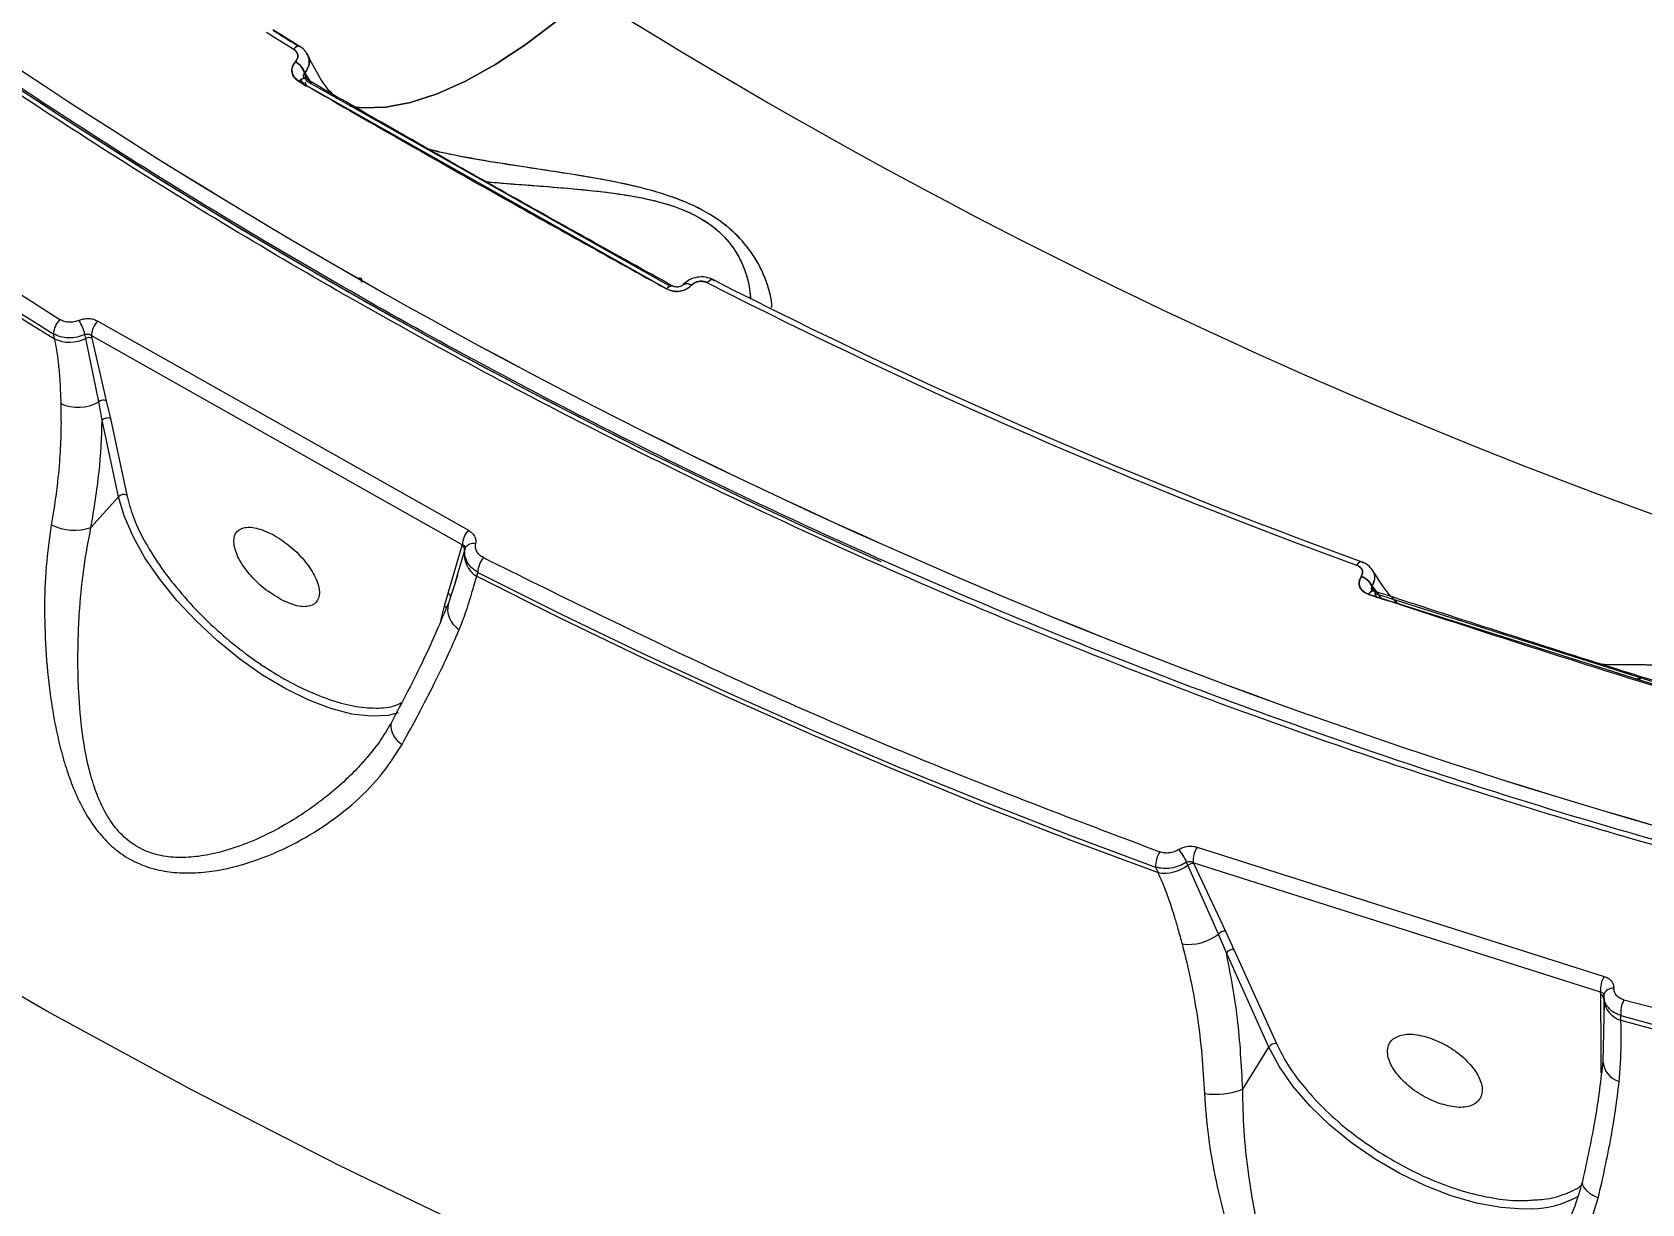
# Model space of a CAD drawing. Header units: millimetres. Extents: x -7083 to 7374, y -8368 to 7509.
# Drawn here: x 1753.4 to 1890, y -2059.1 to -1959.6 of the extents above; entities that cross this region are included whole.
import ezdxf

# ---------------------------------------------------------------- set-up
doc = ezdxf.new("R2010")
doc.units = ezdxf.units.MM
for name, color, linetype in [('DIKOM_ОБЪЕКТ', 7, 'Continuous'), ('DIKOM_РАЗМЕР_ЗОНА', 7, 'Continuous'), ('DIKOM_РАЗМЕР_ОБЪЕКТА', 7, 'Continuous')]:
    doc.layers.add(name, color=color, linetype=linetype)
doc.styles.add('style1', font='arial.ttf', dxfattribs={"width": 0.8})
doc.dimstyles.new('1-50', dxfattribs={"dimtxt": 300, "dimasz": 200, "dimexe": 100, "dimexo": 0, "dimgap": 100, "dimtad": 1, "dimtxsty": 'style1', "dimcen": 200, "dimclrd": 7, "dimclre": 7, "dimclrt": 7, "dimadec": 1, "dimazin": 2, "dimtfac": 1, "dimtmove": 0, "dimatfit": 2, "dimfxl": 0, "dimlwd": 25, "dimlwe": 18, "dimarcsym": 0})

# ---------------------------------------------------------------- blocks, each defined once
blk = doc.blocks.new('*D10')
at = {"layer": 'Defpoints', "color": 0, "transparency": 16777216}
for p in [(4593.55, 648.92), (-5583.43, 647.96), (4593.55, -5902.54)]:
    blk.add_point(p, dxfattribs=at)
at = {"layer": 'DIKOM_РАЗМЕР_ОБЪЕКТА', "color": 7, "lineweight": 18, "transparency": 16777216}
for p, q in [((4593.55, 648.92), (4593.55, -6002.54)), ((-5583.43, 647.96), (-5583.43, -6002.54))]:
    blk.add_line(p, q, dxfattribs=at)
at = {"layer": 'DIKOM_РАЗМЕР_ОБЪЕКТА', "color": 7, "lineweight": 25, "transparency": 16777216}
blk.add_line((-5383.43, -5902.54), (4393.55, -5902.54), dxfattribs=at)
at = {"layer": 'DIKOM_РАЗМЕР_ОБЪЕКТА', "color": 7, "transparency": 16777216}
for points in [[(-5383.43, -5869.2), (-5383.43, -5935.87), (-5583.43, -5902.54)], [(4393.55, -5869.2), (4393.55, -5935.87), (4593.55, -5902.54)]]:
    blk.add_solid(points, dxfattribs=at)
at = {"layer": 'DIKOM_РАЗМЕР_ОБЪЕКТА', "color": 7, "transparency": 16777216, "insert": (-226.13, -5649.37), "char_height": 300, "attachment_point": 5, "style": 'style1'}
blk.add_mtext('10150', dxfattribs=at)
blk = doc.blocks.new('*D11')
at = {"layer": 'Defpoints', "color": 0, "transparency": 16777216}
for p in [(-321.71, 5509.06), (-348.71, -4811.52), (5568.58, -4811.52)]:
    blk.add_point(p, dxfattribs=at)
at = {"layer": 'DIKOM_РАЗМЕР_ОБЪЕКТА', "color": 7, "lineweight": 18, "transparency": 16777216}
for p, q in [((-321.71, 5509.06), (5668.58, 5509.06)), ((-348.71, -4811.52), (5668.58, -4811.52))]:
    blk.add_line(p, q, dxfattribs=at)
at = {"layer": 'DIKOM_РАЗМЕР_ОБЪЕКТА', "color": 7, "lineweight": 25, "transparency": 16777216}
blk.add_line((5568.58, 5309.06), (5568.58, -4611.52), dxfattribs=at)
at = {"layer": 'DIKOM_РАЗМЕР_ОБЪЕКТА', "color": 7, "transparency": 16777216}
for points in [[(5535.25, 5309.06), (5601.91, 5309.06), (5568.58, 5509.06)], [(5535.25, -4611.52), (5601.91, -4611.52), (5568.58, -4811.52)]]:
    blk.add_solid(points, dxfattribs=at)
at = {"layer": 'DIKOM_РАЗМЕР_ОБЪЕКТА', "color": 7, "transparency": 16777216, "insert": (5315.31, 775.23), "char_height": 300, "attachment_point": 5, "rotation": 90, "style": 'style1'}
blk.add_mtext('10300', dxfattribs=at)
blk = doc.blocks.new('*D12')
at = {"layer": 'Defpoints', "color": 0, "transparency": 16777216}
for p in [(-621.71, 7509.06), (-373.6, -6811.53), (7273.89, -6811.53)]:
    blk.add_point(p, dxfattribs=at)
at = {"layer": 'DIKOM_РАЗМЕР_ЗОНА', "color": 7, "lineweight": 18, "transparency": 16777216}
for p, q in [((-621.71, 7509.06), (7373.89, 7509.06)), ((-373.6, -6811.53), (7373.89, -6811.53))]:
    blk.add_line(p, q, dxfattribs=at)
at = {"layer": 'DIKOM_РАЗМЕР_ЗОНА', "color": 7, "lineweight": 25, "transparency": 16777216}
blk.add_line((7273.89, 7309.06), (7273.89, -6611.53), dxfattribs=at)
at = {"layer": 'DIKOM_РАЗМЕР_ЗОНА', "color": 7, "transparency": 16777216}
for points in [[(7240.56, 7309.06), (7307.22, 7309.06), (7273.89, 7509.06)], [(7240.56, -6611.53), (7307.22, -6611.53), (7273.89, -6811.53)]]:
    blk.add_solid(points, dxfattribs=at)
at = {"layer": 'DIKOM_РАЗМЕР_ЗОНА', "color": 7, "transparency": 16777216, "insert": (7020.62, 1288.25), "char_height": 300, "attachment_point": 5, "rotation": 90, "style": 'style1'}
blk.add_mtext('14300', dxfattribs=at)
blk = doc.blocks.new('*D13')
at = {"layer": 'Defpoints', "color": 0, "transparency": 16777216}
for p in [(6593.53, 996.24), (-7083.43, 647.96), (6593.53, -8268.31)]:
    blk.add_point(p, dxfattribs=at)
at = {"layer": 'DIKOM_РАЗМЕР_ЗОНА', "color": 7, "lineweight": 18, "transparency": 16777216}
for p, q in [((6593.53, 996.24), (6593.53, -8368.31)), ((-7083.43, 647.96), (-7083.43, -8368.31))]:
    blk.add_line(p, q, dxfattribs=at)
at = {"layer": 'DIKOM_РАЗМЕР_ЗОНА', "color": 7, "lineweight": 25, "transparency": 16777216}
blk.add_line((-6883.43, -8268.31), (6393.53, -8268.31), dxfattribs=at)
at = {"layer": 'DIKOM_РАЗМЕР_ЗОНА', "color": 7, "transparency": 16777216}
for points in [[(-6883.43, -8234.97), (-6883.43, -8301.64), (-7083.43, -8268.31)], [(6393.53, -8234.97), (6393.53, -8301.64), (6593.53, -8268.31)]]:
    blk.add_solid(points, dxfattribs=at)
at = {"layer": 'DIKOM_РАЗМЕР_ЗОНА', "color": 7, "transparency": 16777216, "insert": (322.1, -8015.03), "char_height": 300, "attachment_point": 5, "style": 'style1'}
blk.add_mtext('13650', dxfattribs=at)

msp = doc.modelspace()

# ---------------------------------------------------------------- linework, layer by layer
at = {"layer": 'DIKOM_ОБЪЕКТ', "color": 7, "linetype": 'Continuous', "lineweight": 15}
for p, q in [((1775.772, -1962.133), (1775.788, -1962.116)), ((1775.788, -1962.116), (1775.772, -1962.133)), ((1775.941, -1963.671), (1776.683, -1964.196)), ((1807.267, -1981.405), (1776.103, -1963.803)), ((1776.668, -1964.138), (1776.213, -1963.695)), ((1776.306, -1963.792), (1776.668, -1964.138)), ((1776.616, -1963.55), (1776.482, -1963.43)), ((1776.482, -1963.431), (1776.507, -1963.524)), ((1776.579, -1963.078), (1776.563, -1963.095)), ((1776.563, -1963.095), (1776.579, -1963.078)), ((1776.563, -1963.095), (1776.724, -1963.708)), ((1777.143, -1964.002), (1776.579, -1963.078)), ((1776.579, -1963.078), (1777.022, -1963.788)), ((1776.596, -1963.865), (1776.663, -1964.119)), ((1776.7, -1963.749), (1807.567, -1981.183)), ((1779.3, -1965.236), (1779.175, -1965.1)), ((1740.845, -1974.419), (1755.796, -1984.006)), ((1781.536, -1980.84), (1781.362, -1980.497)), ((1808.681, -1981.06), (1808.669, -1981.075)), ((1808.689, -1981.05), (1808.673, -1981.068)), ((1809.392, -1981.096), (1809.376, -1981.114)), ((1809.376, -1981.114), (1809.392, -1981.096)), ((1759, -1984.135), (1790.458, -2001.886)), ((1755.233, -1985.214), (1755.322, -1985.644)), ((1757.99, -1985.611), (1757.92, -1985.278)), ((1759.093, -1991), (1757.99, -1985.611)), ((1758.461, -1985.361), (1758.512, -1985.597)), ((1789.944, -2003.126), (1758.461, -1985.361)), ((1758.512, -1985.597), (1759.729, -1990.901)), ((1759.387, -1992.547), (1759.093, -1991)), ((1759.729, -1990.901), (1760.08, -1992.407)), ((1760.77, -1999.048), (1759.387, -1992.547)), ((1760.08, -1992.407), (1761.463, -1998.907)), ((1758.432, -2001.671), (1760.77, -1999.048)), ((1788.755, -2007.235), (1789.928, -2003.187)), ((1790.122, -2003.617), (1789.51, -2005.713)), ((1789.928, -2003.187), (1789.944, -2003.126)), ((1790.173, -2003.421), (1790.122, -2003.617)), ((1789.535, -2005.724), (1788.729, -2008.174)), ((1789.51, -2005.713), (1789.272, -2006.525)), ((1791.164, -2005.805), (1791.251, -2005.471)), ((1866.209, -2005.846), (1866.222, -2005.828)), ((1866.222, -2005.828), (1866.209, -2005.846)), ((1867.357, -2006.06), (1867.163, -2006.653)), ((1867.233, -2005.416), (1867.271, -2005.468)), ((1788.432, -2008.324), (1788.755, -2007.235)), ((1901.081, -2018.192), (1866.87, -2007.344)), ((1867.15, -2006.672), (1867.163, -2006.653)), ((1867.15, -2006.672), (1867.163, -2006.653)), ((1867.305, -2007.058), (1867.15, -2006.672)), ((1867.163, -2006.653), (1867.926, -2007.684)), ((1867.163, -2006.653), (1867.523, -2007.13)), ((1867.297, -2007.406), (1867.33, -2007.49)), ((1867.523, -2007.551), (1867.411, -2007.269)), ((1867.411, -2007.269), (1901.241, -2017.996)), ((1867.487, -2007.539), (1867.423, -2007.38)), ((1788.115, -2009.55), (1788.432, -2008.324)), ((1781.726, -2021.329), (1781.561, -2021.519)), ((1781.954, -2021.064), (1781.726, -2021.329)), ((1852.295, -2028.796), (1886.835, -2039.767)), ((1848.777, -2030.505), (1848.979, -2030.965)), ((1851.517, -2030.335), (1851.395, -2030.064)), ((1854.098, -2036.173), (1851.517, -2030.335)), ((1851.971, -2030.119), (1852.01, -2030.204)), ((1886.538, -2041.098), (1851.971, -2030.119)), ((1852.01, -2030.204), (1854.694, -2035.931)), ((1854.781, -2037.769), (1854.098, -2036.173)), ((1854.694, -2035.931), (1855.426, -2037.479)), ((1858.388, -2045.772), (1854.781, -2037.769)), ((1855.426, -2037.479), (1859.033, -2045.482)), ((1886.545, -2041.315), (1886.538, -2041.098)), ((1886.577, -2046.103), (1886.545, -2041.315)), ((1886.845, -2041.976), (1886.726, -2047.028)), ((1886.806, -2041.313), (1886.824, -2041.261)), ((1886.809, -2041.34), (1886.82, -2041.739)), ((1886.863, -2041.673), (1886.811, -2041.369)), ((1886.82, -2041.675), (1886.822, -2042.929)), ((1888.518, -2041.765), (1905.793, -2046.202)), ((1888.263, -2043.498), (1888.252, -2043.102)), ((1856.167, -2049.348), (1858.388, -2045.772)), ((1886.579, -2047.457), (1886.577, -2046.103)), ((1886.594, -2047.967), (1886.579, -2047.457))]:
    msp.add_line(p, q, dxfattribs=at)
at = {"layer": 'DIKOM_ОБЪЕКТ', "color": 7, "linetype": 'Continuous', "lineweight": 15, "flags": 128}
for points in [[(1800.645, -1956.414), (1797.94, -1958.689), (1795.284, -1960.684), (1792.697, -1962.382), (1790.201, -1963.769), (1787.814, -1964.836), (1785.555, -1965.573), (1783.441, -1965.976), (1781.49, -1966.04), (1780.406, -1965.917)], [(1780.828, -1965.98), (1781.49, -1966.04), (1783.441, -1965.976), (1785.555, -1965.573), (1787.814, -1964.836), (1790.201, -1963.769), (1792.697, -1962.382), (1795.284, -1960.684), (1797.94, -1958.689), (1800.645, -1956.414)], [(1775.614, -1961.041), (1775.692, -1960.968), (1775.768, -1960.905), (1775.842, -1960.854), (1775.912, -1960.816), (1775.978, -1960.792), (1776.038, -1960.78), (1776.091, -1960.783), (1776.137, -1960.799)], [(1776.143, -1960.803), (1776.139, -1960.8), (1776.077, -1960.781), (1776.001, -1960.786), (1775.914, -1960.816), (1775.819, -1960.869), (1775.718, -1960.945), (1775.614, -1961.041)], [(1776.103, -1963.803), (1776.216, -1963.692), (1776.325, -1963.607), (1776.426, -1963.552), (1776.516, -1963.528), (1776.59, -1963.537), (1776.647, -1963.578), (1776.684, -1963.65), (1776.7, -1963.749)], [(1740.233, -1975.97), (1742.101, -1977.208), (1743.974, -1978.438), (1745.852, -1979.66), (1747.736, -1980.874), (1749.625, -1982.079), (1751.519, -1983.276), (1753.418, -1984.464), (1755.322, -1985.644)], [(1740.249, -1975.605), (1742.104, -1976.835), (1743.964, -1978.057), (1745.829, -1979.27), (1747.7, -1980.475), (1749.575, -1981.672), (1751.456, -1982.861), (1753.342, -1984.042), (1755.233, -1985.214)], [(1807.267, -1981.405), (1807.38, -1981.294), (1807.491, -1981.21), (1807.595, -1981.157), (1807.688, -1981.135), (1807.767, -1981.146), (1807.819, -1981.18)], [(1807.791, -1981.158), (1807.767, -1981.146), (1807.688, -1981.135), (1807.595, -1981.157), (1807.491, -1981.21), (1807.38, -1981.294), (1807.267, -1981.405)], [(1808.668, -1981.076), (1808.712, -1981.028), (1808.788, -1980.983), (1808.883, -1980.961), (1808.995, -1980.961), (1809.119, -1980.985), (1809.253, -1981.03), (1809.392, -1981.096)], [(1809.376, -1981.114), (1809.237, -1981.047), (1809.103, -1981.002), (1808.979, -1980.979), (1808.867, -1980.978), (1808.772, -1981.001), (1808.696, -1981.045), (1808.681, -1981.06)], [(1809.392, -1981.096), (1809.253, -1981.03), (1809.119, -1980.985), (1808.995, -1980.961), (1808.883, -1980.961), (1808.788, -1980.983), (1808.712, -1981.028), (1808.689, -1981.05)], [(1810.739, -1980.88), (1810.835, -1980.78), (1810.928, -1980.7), (1811.018, -1980.643), (1811.1, -1980.611), (1811.173, -1980.604), (1811.235, -1980.623), (1811.284, -1980.668), (1811.318, -1980.736)], [(1811.233, -1980.622), (1811.188, -1980.606), (1811.136, -1980.605), (1811.078, -1980.617), (1811.016, -1980.644), (1810.95, -1980.684), (1810.881, -1980.738), (1810.81, -1980.803), (1810.739, -1980.88)], [(1784.489, -2017.41), (1783.637, -2017.613), (1782.192, -2017.69), (1780.566, -2017.497), (1778.793, -2017.037), (1776.913, -2016.321), (1774.966, -2015.365), (1772.996, -2014.19), (1771.046, -2012.821), (1769.158, -2011.288), (1767.373, -2009.625), (1765.731, -2007.868), (1764.268, -2006.056), (1763.015, -2004.228), (1762.001, -2002.424), (1761.247, -2000.685), (1760.77, -1999.048)], [(1866.284, -2004.58), (1866.226, -2004.562), (1866.157, -2004.57), (1866.081, -2004.605), (1866, -2004.666), (1865.918, -2004.751), (1865.836, -2004.857)], [(1865.836, -2004.857), (1865.897, -2004.776), (1865.958, -2004.707), (1866.02, -2004.65), (1866.079, -2004.606), (1866.136, -2004.577), (1866.19, -2004.563), (1866.239, -2004.564), (1866.284, -2004.58)], [(1791.164, -2005.805), (1798.211, -2009.335), (1805.312, -2012.756), (1812.466, -2016.069), (1819.672, -2019.271), (1826.927, -2022.362), (1834.231, -2025.342), (1841.582, -2028.21), (1848.979, -2030.965)], [(1791.251, -2005.471), (1798.263, -2008.982), (1805.33, -2012.385), (1812.448, -2015.68), (1819.618, -2018.865), (1826.837, -2021.941), (1834.104, -2024.907), (1841.418, -2027.762), (1848.777, -2030.505)], [(1866.87, -2007.344), (1866.958, -2007.221), (1867.046, -2007.128), (1867.131, -2007.066), (1867.21, -2007.038), (1867.28, -2007.045), (1867.338, -2007.088), (1867.382, -2007.163), (1867.403, -2007.229)], [(1898.09, -2098.762), (1884.433, -2095.324), (1870.879, -2091.547), (1857.434, -2087.434), (1844.106, -2082.987), (1830.903, -2078.207), (1817.832, -2073.099), (1804.899, -2067.664), (1792.112, -2061.906), (1779.479, -2055.828), (1767.005, -2049.433), (1754.698, -2042.725), (1742.564, -2035.707), (1730.611, -2028.383), (1718.844, -2020.757)], [(1887.656, -2040.76), (1887.483, -2040.785), (1887.32, -2040.829), (1887.172, -2040.89), (1887.045, -2040.967), (1886.943, -2041.056), (1886.868, -2041.155), (1886.824, -2041.26), (1886.811, -2041.369)], [(1888.252, -2043.102), (1890.407, -2043.69), (1892.564, -2044.269), (1894.724, -2044.839), (1896.887, -2045.399), (1899.053, -2045.951), (1901.221, -2046.493), (1903.392, -2047.025), (1905.566, -2047.549)], [(1888.263, -2043.498), (1890.433, -2044.091), (1892.605, -2044.674), (1894.78, -2045.248), (1896.958, -2045.813), (1899.139, -2046.368), (1901.322, -2046.914), (1903.508, -2047.45), (1905.697, -2047.977)], [(1880.702, -2059.506), (1879.996, -2059.523), (1878.061, -2059.392), (1875.999, -2059.015), (1873.855, -2058.4), (1871.676, -2057.561), (1869.509, -2056.515), (1867.402, -2055.286), (1865.401, -2053.901), (1863.55, -2052.39), (1861.889, -2050.786), (1860.456, -2049.123), (1859.28, -2047.44), (1858.388, -2045.772)], [(1884.99, -2057.183), (1884.984, -2057.231), (1885.009, -2057.458), (1885.122, -2057.694), (1885.32, -2057.932), (1885.595, -2058.162), (1885.936, -2058.375), (1886.333, -2058.565)]]:
    msp.add_lwpolyline(points, dxfattribs=at)
at = {"layer": 'DIKOM_ОБЪЕКТ', "color": 7, "linetype": 'Continuous', "lineweight": 15}
for centre, radius, start, end in [((2028.676, -1547.641), 498.672, 229.88716, 263.07701), ((2028.652, -1547.698), 498.613, 229.88513, 263.07904), ((2027.699, -1549.581), 497.897, 229.84923, 246.03354), ((2027.772, -1549.482), 498.02, 229.85012, 243.42686), ((2051.727, -1556.955), 471.815, 237.84844, 255.11573), ((2031.206, -1549.558), 484.402, 237.83484, 238.15364), ((2031.518, -1549.654), 484.004, 237.83484, 238.15364), ((2031.629, -1549.719), 484.06, 237.83484, 238.10754), ((1776.043, -1960.953), 0.18, 13.36789, 58.60339), ((1774.944, -1963.621), 1.703, 17.98648, 60.90255), ((1774.96, -1963.603), 1.703, 17.98219, 60.90164), ((1776.619, -1964.153), 0.623, 94.22845, 145.85686), ((1808.991, -1981.602), 0.622, 51.74933, 120.72494), ((2031.492, -1548.907), 485.111, 242.93139, 250.03278), ((2031.805, -1549.004), 484.712, 242.93139, 250.03278), ((1811.13, -1980.787), 0.194, 15.19058, 58.18398), ((1757.238, -1985.414), 2.015, 135.71056, 174.31231), ((1754.271, -1986.11), 3.743, 12.83435, 32.80764), ((1760.546, -1985.546), 2.092, 137.60166, 174.93148), ((1756.621, -1982.86), 3.072, 244.98281, 296.45925), ((1758.266, -1986.163), 0.617, 66.53668, 116.53325), ((1757.339, -1987.915), 3.548, 245.57469, 299.63417), ((1759.494, -1991.487), 0.631, 68.19396, 129.49087), ((1759.834, -1992.972), 0.616, 66.46406, 136.49058), ((1761.217, -1999.472), 0.616, 66.46406, 136.49058), ((1757.04, -1997.328), 4.561, 244.35726, 287.76948), ((1791.925, -2003.221), 1.983, 137.7011, 177.25669), ((1789.687, -2003.555), 0.44, 351.90246, 56.77292), ((1792.308, -2003.919), 2.206, 172.15427, 238.76045), ((1790.877, -2003.831), 0.814, 75.90835, 149.77844), ((1793.312, -2005.545), 2.063, 139.94522, 177.9315), ((1866.168, -2004.764), 0.218, 18.06709, 57.71458), ((1865.744, -2007.326), 1.551, 24.95514, 72.55614), ((1865.757, -2007.307), 1.551, 24.95115, 72.55516), ((1788.494, -2007.613), 0.459, 358.86909, 55.39813), ((1867.347, -2007.547), 0.519, 101.09517, 156.91236), ((1788.149, -2008.728), 0.493, 28.09062, 55.00389), ((1790.689, -2008.6), 1.998, 165.0927, 239.81934), ((1785.739, -2018.458), 1.858, 174.55063, 240.63194), ((1850.919, -2030.383), 2.146, 146.44731, 183.27191), ((1848.34, -2031.232), 3.27, 20.93519, 42.94024), ((1854.21, -2029.967), 2.244, 148.5589, 183.87673), ((1849.499, -2027.633), 3.372, 261.12572, 306.74631), ((1851.924, -2030.876), 0.677, 82.77266, 126.99733), ((1851.565, -2032.974), 4.081, 262.33393, 308.38219), ((1854.63, -2036.626), 0.698, 84.67241, 139.56856), ((1855.339, -2038.148), 0.675, 82.62546, 145.83599), ((1888.651, -2040.871), 2.125, 148.69355, 186.13455), ((1886.42, -2041.695), 0.4, 4.48836, 71.93391), ((1888.828, -2041.564), 2.015, 184.98723, 253.72931), ((1890.447, -2042.844), 2.21, 150.78849, 186.70235), ((1858.946, -2046.151), 0.675, 82.62546, 145.83599), ((1888.623, -2046.871), 1.894, 182.67283, 254.36922), ((1853.865, -2043.399), 6.38, 261.43654, 291.15842), ((1880.484, -2050.951), 8.558, 271.45647, 298.72455)]:
    msp.add_arc(centre, radius, start, end, dxfattribs=at)
for points, knots in [([(1805.363, -1858.881), (1800.576, -1861.587), (1790.995, -1867.004), (1776.271, -1876.139), (1761.324, -1885.997), (1746.166, -1896.627), (1730.844, -1907.986), (1715.398, -1920.05), (1699.871, -1932.789), (1684.303, -1946.172), (1668.739, -1960.165), (1654.971, -1973.088), (1642.977, -1984.747), (1632.707, -1995.009), (1622.409, -2005.584), (1612.1, -2016.465), (1601.796, -2027.643), (1591.514, -2039.11), (1579.883, -2052.446), (1566.974, -2067.759), (1552.901, -2085.136), (1539.051, -2102.959), (1525.482, -2121.185), (1515.201, -2135.623), (1507.963, -2146.109), (1503.591, -2152.546), (1499.272, -2159.011), (1495.01, -2165.501), (1490.807, -2172.012), (1486.665, -2178.544), (1480.186, -2188.946), (1471.591, -2203.242), (1461.586, -2220.823), (1452.434, -2237.851), (1444.11, -2254.287), (1436.361, -2270.625), (1429.227, -2286.815), (1422.744, -2302.806), (1416.949, -2318.543), (1411.878, -2333.973), (1407.567, -2349.041), (1404.048, -2363.69), (1401.353, -2377.862), (1399.513, -2391.5), (1398.551, -2404.55), (1398.514, -2416.933), (1399.34, -2428.672), (1400.688, -2435.798), (1401.364, -2439.376)], [0, 0, 0, 0, 0.0248239, 0.0496902, 0.074599, 0.0995502, 0.1245438, 0.1495798, 0.1746582, 0.1997791, 0.2249424, 0.2501481, 0.2668666, 0.2837596, 0.3008272, 0.3180694, 0.3354861, 0.3530774, 0.3708432, 0.3960072, 0.4215132, 0.4473613, 0.4735514, 0.5000836, 0.5092169, 0.5183856, 0.5275897, 0.5368291, 0.5461038, 0.5554139, 0.5647593, 0.5906387, 0.6167852, 0.6407872, 0.66501, 0.6894536, 0.714118, 0.7390032, 0.7641093, 0.7894361, 0.8149838, 0.8407523, 0.8667415, 0.8929516, 0.9193825, 0.9460342, 0.9729067, 1, 1, 1, 1]), ([(1968.267, -2043.841), (1964.149, -2043.305), (1955.892, -2042.229), (1943.567, -2040.232), (1931.278, -2037.953), (1919.054, -2035.366), (1906.9, -2032.48), (1894.823, -2029.294), (1882.831, -2025.81), (1870.929, -2022.028), (1859.125, -2017.95), (1847.424, -2013.577), (1835.834, -2008.912), (1824.36, -2003.956), (1813.01, -1998.712), (1801.79, -1993.18), (1790.706, -1987.365), (1779.764, -1981.268), (1768.971, -1974.892), (1758.333, -1968.24), (1747.856, -1961.315), (1737.547, -1954.118), (1727.406, -1946.662), (1717.465, -1938.918), (1710.532, -1933.34), (1706.973, -1930.273), (1706.603, -1929.953)], [0, 0, 0, 0, 0.0427415, 0.085695, 0.1286797, 0.1716954, 0.2147423, 0.2578202, 0.3009292, 0.3440692, 0.3872404, 0.4304427, 0.4736762, 0.5169409, 0.5602369, 0.6035643, 0.646923, 0.6903133, 0.7337351, 0.7771886, 0.8206737, 0.8641907, 0.9077395, 0.9513204, 0.9949334, 1, 1, 1, 1]), ([(1775.788, -1962.116), (1775.853, -1962.029), (1775.981, -1961.855), (1776.003, -1961.547), (1775.886, -1961.253), (1775.705, -1961.112), (1775.614, -1961.041)], [0, 0, 0, 0, 0.2503241, 0.4998674, 0.7496178, 1, 1, 1, 1]), ([(1775.614, -1961.041), (1775.715, -1961.121), (1775.916, -1961.281), (1776.009, -1961.597), (1775.963, -1961.888), (1775.846, -1962.04), (1775.788, -1962.116)], [0, 0, 0, 0, 0.2787485, 0.5585837, 0.7792918, 1, 1, 1, 1]), ([(1776.799, -1961.494), (1776.713, -1961.357), (1776.544, -1961.088), (1776.275, -1960.897), (1776.143, -1960.803)], [0, 0, 0, 0, 0.509455, 1, 1, 1, 1]), ([(1776.579, -1963.078), (1776.713, -1962.867), (1776.98, -1962.444), (1776.975, -1961.8), (1776.769, -1961.471), (1776.685, -1961.337)], [0, 0, 0, 0, 0.3707236, 0.7444917, 1, 1, 1, 1]), ([(1779.35, -1965.265), (1779.299, -1965.222), (1778.208, -1964.308), (1777.458, -1962.81), (1776.743, -1961.382)], [0, 0, 0, 0, 0.0464623, 1, 1, 1, 1]), ([(1775.772, -1962.133), (1775.663, -1962.288), (1775.444, -1962.598), (1775.482, -1963.106), (1775.712, -1963.527), (1775.973, -1963.711), (1776.103, -1963.803)], [0, 0, 0, 0, 0.2797809, 0.559625, 0.7797346, 1, 1, 1, 1]), ([(1776.103, -1963.803), (1775.957, -1963.697), (1775.664, -1963.484), (1775.46, -1963.027), (1775.48, -1962.629), (1775.608, -1962.33), (1775.717, -1962.199), (1775.772, -1962.133)], [0, 0, 0, 0, 0.2497295, 0.4991926, 0.7485103, 0.8742091, 1, 1, 1, 1]), ([(1776.904, -1961.819), (1776.915, -1961.843), (1777.009, -1962.052), (1776.934, -1962.518), (1776.698, -1962.891), (1776.579, -1963.078)], [0, 0, 0, 0, 0.061918, 0.5308282, 1, 1, 1, 1]), ([(1776.103, -1963.803), (1781.924, -1967.145), (1792.32, -1973.111), (1802.7, -1978.871), (1807.267, -1981.405)], [0, 0, 0, 0, 0.559995, 1, 1, 1, 1]), ([(1776.506, -1963.468), (1776.492, -1963.434), (1776.456, -1963.35), (1776.474, -1963.21), (1776.534, -1963.133), (1776.563, -1963.095)], [0, 0, 0, 0, 0.2491404, 0.6271028, 1, 1, 1, 1]), ([(1776.483, -1963.43), (1776.482, -1963.428), (1776.468, -1963.395), (1776.467, -1963.328), (1776.475, -1963.239), (1776.507, -1963.158), (1776.545, -1963.116), (1776.563, -1963.095)], [0, 0, 0, 0, 0.0170988, 0.2748524, 0.5226431, 0.7633226, 1, 1, 1, 1]), ([(1807.747, -1981.14), (1803.049, -1978.533), (1792.665, -1972.771), (1782.267, -1966.8), (1776.573, -1963.532)], [0, 0, 0, 0, 0.452482, 1, 1, 1, 1]), ([(1816.203, -1982.996), (1816.202, -1982.841), (1816.198, -1982.389), (1815.969, -1981.437), (1815.559, -1980.243), (1814.953, -1979.034), (1814.188, -1977.9), (1813.264, -1976.84), (1812.101, -1975.819), (1810.651, -1974.867), (1808.97, -1974.045), (1807.159, -1973.382), (1805.257, -1972.843), (1802.74, -1972.271), (1799.633, -1971.732), (1796.146, -1971.206), (1792.885, -1970.709), (1789.957, -1970.196), (1787.934, -1969.795), (1787.071, -1969.561), (1786.913, -1969.518)], [0, 0, 0, 0, 0.0304729, 0.0887459, 0.1467774, 0.2029671, 0.2479724, 0.2895109, 0.333862, 0.3762108, 0.4186015, 0.4629695, 0.5045162, 0.5495357, 0.6360168, 0.7224701, 0.808381, 0.8948549, 0.9807972, 1, 1, 1, 1]), ([(1816.189, -1982.989), (1816.195, -1982.854), (1816.215, -1982.387), (1815.93, -1981.282), (1815.389, -1979.819), (1814.445, -1978.184), (1812.964, -1976.466), (1810.723, -1974.828), (1807.832, -1973.557), (1804.752, -1972.696), (1801.719, -1972.084), (1798.805, -1971.607), (1795.427, -1971.099), (1791.787, -1970.53), (1788.76, -1969.988), (1787.467, -1969.645), (1787.129, -1969.555)], [0, 0, 0, 0, 0.0281616, 0.0976716, 0.1670912, 0.2372549, 0.3077661, 0.3787876, 0.449849, 0.5204127, 0.5907344, 0.6606241, 0.7300744, 0.8448244, 0.9595182, 1, 1, 1, 1]), ([(1791.926, -1972.293), (1792.063, -1972.307), (1793.381, -1972.447), (1796.03, -1972.628), (1799.688, -1972.922), (1802.817, -1973.254), (1805.608, -1973.735), (1807.971, -1974.365), (1810.141, -1975.315), (1811.838, -1976.558), (1812.993, -1977.92), (1813.847, -1979.499), (1814.31, -1981.007), (1814.353, -1981.906), (1814.37, -1982.265)], [0, 0, 0, 0, 0.0171245, 0.165072, 0.276319, 0.3867667, 0.4596259, 0.5313789, 0.6020827, 0.672758, 0.744457, 0.8173287, 0.9271904, 1, 1, 1, 1]), ([(1791.935, -1972.298), (1792.002, -1972.304), (1792.723, -1972.374), (1794.171, -1972.491), (1796.319, -1972.656), (1798.501, -1972.828), (1800.766, -1973.033), (1802.912, -1973.284), (1804.905, -1973.61), (1806.724, -1974.018), (1808.471, -1974.571), (1810.111, -1975.336), (1811.24, -1976.114), (1811.98, -1976.784), (1812.596, -1977.449), (1813.22, -1978.323), (1813.74, -1979.341), (1814.094, -1980.336), (1814.296, -1981.226), (1814.393, -1981.876), (1814.399, -1982.199), (1814.401, -1982.28)], [0, 0, 0, 0, 0.0080864, 0.0870015, 0.1601623, 0.2378783, 0.3083317, 0.3808869, 0.4396387, 0.4912949, 0.5466846, 0.6018916, 0.6570023, 0.6840285, 0.7124618, 0.7640905, 0.8228205, 0.8777754, 0.9326451, 0.9830573, 1, 1, 1, 1]), ([(1781.212, -1980.412), (1781.23, -1980.468), (1781.277, -1980.606), (1781.368, -1980.756), (1781.423, -1980.845)], [0, 0, 0, 0, 0.4076747, 1, 1, 1, 1]), ([(1811.231, -1980.621), (1811.022, -1980.538), (1810.6, -1980.372), (1809.879, -1980.389), (1809.194, -1980.602), (1808.861, -1980.896), (1808.695, -1981.043)], [0, 0, 0, 0, 0.2481639, 0.4981746, 0.7490647, 1, 1, 1, 1]), ([(1809.376, -1981.114), (1809.314, -1981.175), (1809.188, -1981.297), (1808.867, -1981.488), (1808.395, -1981.63), (1807.783, -1981.626), (1807.439, -1981.479), (1807.267, -1981.405)], [0, 0, 0, 0, 0.1257369, 0.251488, 0.5008063, 0.75027, 1, 1, 1, 1]), ([(1807.267, -1981.405), (1807.461, -1981.486), (1807.851, -1981.647), (1808.49, -1981.612), (1809.026, -1981.426), (1809.259, -1981.218), (1809.376, -1981.114)], [0, 0, 0, 0, 0.279515, 0.5589463, 0.7793103, 1, 1, 1, 1]), ([(1808.679, -1981.061), (1808.659, -1981.081), (1808.618, -1981.121), (1808.521, -1981.176), (1808.404, -1981.219), (1808.273, -1981.244), (1808.138, -1981.249), (1808.007, -1981.235), (1807.887, -1981.205), (1807.824, -1981.174), (1807.792, -1981.159)], [0, 0, 0, 0, 0.1273689, 0.2532456, 0.3784487, 0.5036071, 0.6289806, 0.753283, 0.8772432, 1, 1, 1, 1]), ([(1810.739, -1980.88), (1810.627, -1980.836), (1810.402, -1980.748), (1810.013, -1980.757), (1809.648, -1980.87), (1809.478, -1981.021), (1809.392, -1981.096)], [0, 0, 0, 0, 0.2500201, 0.4999143, 0.7497084, 1, 1, 1, 1]), ([(1809.392, -1981.096), (1809.489, -1981.013), (1809.683, -1980.845), (1810.076, -1980.748), (1810.446, -1980.761), (1810.641, -1980.84), (1810.739, -1980.88)], [0, 0, 0, 0, 0.2797673, 0.559852, 0.7798294, 1, 1, 1, 1]), ([(1757.416, -1984.082), (1757.283, -1984.132), (1757.018, -1984.233), (1756.581, -1984.258), (1756.156, -1984.192), (1755.916, -1984.068), (1755.796, -1984.006)], [0, 0, 0, 0, 0.2507096, 0.500662, 0.7504614, 1, 1, 1, 1]), ([(1757.416, -1984.082), (1757.545, -1984.032), (1757.804, -1983.934), (1758.228, -1983.906), (1758.643, -1983.964), (1758.881, -1984.078), (1759, -1984.135)], [0, 0, 0, 0, 0.2504933, 0.5005423, 0.7504401, 1, 1, 1, 1]), ([(1757.92, -1985.278), (1757.699, -1985.364), (1757.257, -1985.535), (1756.533, -1985.59), (1755.829, -1985.499), (1755.431, -1985.309), (1755.233, -1985.214)], [0, 0, 0, 0, 0.2512753, 0.5014618, 0.7510631, 1, 1, 1, 1]), ([(1755.322, -1985.644), (1755.383, -1985.946), (1755.514, -1986.604), (1755.669, -1987.74), (1755.77, -1988.891), (1755.832, -1990.054), (1755.858, -1990.762), (1755.871, -1991.146)], [0, 0, 0, 0, 0.1767863, 0.3846307, 0.6416753, 0.8051907, 1, 1, 1, 1]), ([(1757.92, -1985.278), (1757.963, -1985.264), (1758.052, -1985.236), (1758.196, -1985.242), (1758.338, -1985.281), (1758.42, -1985.334), (1758.461, -1985.361)], [0, 0, 0, 0, 0.2438564, 0.4914421, 0.7434148, 1, 1, 1, 1]), ([(1755.871, -1991.146), (1755.885, -1992.016), (1755.911, -1993.617), (1755.762, -1996.197), (1755.504, -1998.748), (1755.208, -2000.567), (1755.066, -2001.44)], [0, 0, 0, 0, 0.2715045, 0.4993527, 0.7596927, 1, 1, 1, 1]), ([(1758.432, -2001.671), (1758.694, -2000.081), (1759.216, -1996.91), (1759.33, -1993.999), (1759.387, -1992.547)], [0, 0, 0, 0, 0.5013551, 1, 1, 1, 1]), ([(1761.463, -1998.907), (1761.618, -1999.495), (1761.937, -2000.698), (1762.883, -2002.712), (1764.19, -2004.852), (1765.855, -2007.035), (1767.796, -2009.151), (1769.912, -2011.098), (1772.092, -2012.797), (1774.274, -2014.228), (1776.454, -2015.4), (1778.626, -2016.297), (1780.733, -2016.872), (1782.638, -2017.043), (1784.016, -2016.927), (1784.611, -2016.62), (1784.785, -2016.531)], [0, 0, 0, 0, 0.0701972, 0.1437451, 0.2197096, 0.2969427, 0.3741758, 0.4501403, 0.5236882, 0.5938854, 0.6640825, 0.7376304, 0.8135949, 0.890828, 0.9680611, 1, 1, 1, 1]), ([(1755.066, -2001.44), (1754.899, -2002.602), (1754.567, -2004.928), (1754.455, -2008.683), (1754.585, -2012.484), (1754.919, -2015.657), (1755.333, -2018.152), (1755.731, -2020.011), (1756.219, -2021.81), (1757.054, -2024.224), (1758.171, -2026.457), (1759.694, -2028.303), (1760.984, -2029.412), (1762.494, -2030.262), (1764.181, -2030.794), (1765.969, -2031.022), (1768.37, -2030.967), (1771.355, -2030.359), (1774.708, -2029.067), (1777.819, -2027.345), (1780.602, -2025.258), (1783.045, -2022.857), (1784.233, -2021.005), (1784.828, -2020.077)], [0, 0, 0, 0, 0.0625464, 0.1251657, 0.187296, 0.249804, 0.2813355, 0.3121057, 0.3441762, 0.3746048, 0.4413068, 0.4713156, 0.4998737, 0.5309514, 0.5626947, 0.5929363, 0.6253971, 0.6880146, 0.7506769, 0.8129596, 0.8755926, 0.9376397, 1, 1, 1, 1]), ([(1781.561, -2021.519), (1781.468, -2021.628), (1781.006, -2022.17), (1779.995, -2023.158), (1778.436, -2024.525), (1776.612, -2025.864), (1774.59, -2027.11), (1772.531, -2028.142), (1770.383, -2028.973), (1768.382, -2029.494), (1766.496, -2029.716), (1764.787, -2029.647), (1763.146, -2029.224), (1761.682, -2028.397), (1760.693, -2027.421), (1760.035, -2026.518), (1759.479, -2025.584), (1758.896, -2024.283), (1758.201, -2022.102), (1757.663, -2019.197), (1757.389, -2016.054), (1757.31, -2013.244), (1757.342, -2010.857), (1757.491, -2008.086), (1757.794, -2004.978), (1758.219, -2002.773), (1758.432, -2001.671)], [0, 0, 0, 0, 0.0089431, 0.0443529, 0.0868002, 0.135432, 0.1807969, 0.2290638, 0.272623, 0.3175473, 0.3518307, 0.3859301, 0.4201999, 0.4544319, 0.4885899, 0.5052938, 0.522955, 0.5548843, 0.5912316, 0.659303, 0.727325, 0.772719, 0.8200139, 0.8634187, 0.9317497, 1, 1, 1, 1]), ([(1790.458, -2001.886), (1790.563, -2001.955), (1790.774, -2002.092), (1790.983, -2002.379), (1791.102, -2002.702), (1791.084, -2002.929), (1791.075, -2003.042)], [0, 0, 0, 0, 0.2504764, 0.5005809, 0.7505156, 1, 1, 1, 1]), ([(1789.944, -2003.126), (1789.982, -2003.138), (1790.055, -2003.164), (1790.132, -2003.232), (1790.179, -2003.318), (1790.175, -2003.387), (1790.173, -2003.421)], [0, 0, 0, 0, 0.2647219, 0.5211879, 0.7660517, 1, 1, 1, 1]), ([(1791.251, -2005.471), (1791.068, -2005.347), (1790.702, -2005.1), (1790.335, -2004.588), (1790.127, -2004.014), (1790.158, -2003.619), (1790.173, -2003.421)], [0, 0, 0, 0, 0.249214, 0.4986048, 0.7489638, 1, 1, 1, 1]), ([(1791.733, -2004.218), (1791.622, -2004.15), (1791.4, -2004.015), (1791.176, -2003.723), (1791.048, -2003.391), (1791.066, -2003.158), (1791.075, -2003.042)], [0, 0, 0, 0, 0.2507203, 0.5007149, 0.7505403, 1, 1, 1, 1]), ([(1866.222, -2005.828), (1866.268, -2005.735), (1866.36, -2005.55), (1866.32, -2005.26), (1866.146, -2005.007), (1865.939, -2004.907), (1865.836, -2004.857)], [0, 0, 0, 0, 0.2503241, 0.4998674, 0.7496178, 1, 1, 1, 1]), ([(1865.836, -2004.857), (1865.95, -2004.914), (1866.18, -2005.028), (1866.335, -2005.305), (1866.348, -2005.585), (1866.264, -2005.747), (1866.222, -2005.828)], [0, 0, 0, 0, 0.2787485, 0.5585837, 0.7792918, 1, 1, 1, 1]), ([(1867.177, -2005.283), (1867.057, -2005.128), (1866.821, -2004.825), (1866.451, -2004.655), (1866.27, -2004.573)], [0, 0, 0, 0, 0.5119607, 1, 1, 1, 1]), ([(1789.684, -2010.326), (1789.869, -2009.852), (1790.305, -2008.735), (1790.764, -2007.193), (1791.041, -2006.23), (1791.164, -2005.805)], [0, 0, 0, 0, 0.2924979, 0.6878074, 1, 1, 1, 1]), ([(1866.209, -2005.846), (1866.133, -2006.01), (1865.98, -2006.337), (1866.119, -2006.804), (1866.43, -2007.155), (1866.723, -2007.281), (1866.87, -2007.344)], [0, 0, 0, 0, 0.2797809, 0.559625, 0.7797346, 1, 1, 1, 1]), ([(1866.87, -2007.344), (1866.704, -2007.27), (1866.374, -2007.124), (1866.081, -2006.734), (1866.021, -2006.36), (1866.087, -2006.059), (1866.169, -2005.917), (1866.209, -2005.846)], [0, 0, 0, 0, 0.2497295, 0.4991926, 0.7485103, 0.8742091, 1, 1, 1, 1]), ([(1867.163, -2006.653), (1867.252, -2006.432), (1867.43, -2005.988), (1867.321, -2005.433), (1867.094, -2005.199), (1867.024, -2005.127)], [0, 0, 0, 0, 0.4067876, 0.8169158, 1, 1, 1, 1]), ([(1869.366, -2008.148), (1869.29, -2008.077), (1868.469, -2007.31), (1867.752, -2006.184), (1867.101, -2005.162)], [0, 0, 0, 0, 0.0923968, 1, 1, 1, 1]), ([(1866.87, -2007.344), (1873.268, -2009.427), (1884.693, -2013.149), (1896.074, -2016.651), (1901.081, -2018.192)], [0, 0, 0, 0, 0.559995, 1, 1, 1, 1]), ([(1867.129, -2006.966), (1867.122, -2006.953), (1867.088, -2006.897), (1867.09, -2006.787), (1867.13, -2006.71), (1867.15, -2006.672)], [0, 0, 0, 0, 0.133009, 0.5688439, 1, 1, 1, 1]), ([(1867.123, -2006.969), (1867.114, -2006.943), (1867.096, -2006.891), (1867.094, -2006.812), (1867.11, -2006.736), (1867.137, -2006.693), (1867.15, -2006.672)], [0, 0, 0, 0, 0.2439818, 0.5012843, 0.7523135, 1, 1, 1, 1]), ([(1867.274, -2007.043), (1867.229, -2007.027), (1867.145, -2006.996), (1867.129, -2006.977), (1867.122, -2006.969)], [0, 0, 0, 0, 0.5366173, 1, 1, 1, 1]), ([(1901.47, -2017.89), (1896.319, -2016.304), (1884.934, -2012.801), (1873.505, -2009.077), (1867.248, -2007.038)], [0, 0, 0, 0, 0.452482, 1, 1, 1, 1]), ([(1788.76, -2008.081), (1788.11, -2009.634), (1786.808, -2012.748), (1784.866, -2016.43), (1783.892, -2018.276)], [0, 0, 0, 0, 0.498663, 1, 1, 1, 1]), ([(1784.828, -2020.077), (1785.303, -2019.218), (1786.285, -2017.442), (1787.547, -2014.981), (1788.717, -2012.562), (1789.349, -2011.102), (1789.684, -2010.326)], [0, 0, 0, 0, 0.242581, 0.5016301, 0.7354752, 1, 1, 1, 1]), ([(1906.744, -2017.409), (1906.454, -2017.148), (1905.884, -2016.634), (1904.752, -2015.858), (1903.395, -2015.137), (1901.771, -2014.517), (1899.956, -2014.042), (1898.049, -2013.724), (1896.085, -2013.525), (1893.516, -2013.38), (1890.411, -2013.327), (1887.844, -2013.328), (1886.599, -2013.301), (1886.423, -2013.297)], [0, 0, 0, 0, 0.0810382, 0.1591452, 0.242541, 0.3221718, 0.4018812, 0.4853086, 0.5634311, 0.6480837, 0.8106987, 0.9732613, 1, 1, 1, 1]), ([(1906.679, -2017.391), (1906.502, -2017.214), (1905.908, -2016.616), (1904.36, -2015.575), (1901.838, -2014.473), (1898.74, -2013.782), (1895.564, -2013.469), (1892.483, -2013.358), (1889.589, -2013.323), (1887.632, -2013.328), (1886.744, -2013.305), (1886.699, -2013.303)], [0, 0, 0, 0, 0.0566214, 0.190575, 0.325498, 0.4604968, 0.5945502, 0.7281438, 0.8609166, 0.9928548, 1, 1, 1, 1]), ([(1889.457, -2014.506), (1889.508, -2014.503), (1889.666, -2014.493), (1889.834, -2014.484), (1889.949, -2014.478)], [0, 0, 0, 0, 0.3249081, 1, 1, 1, 1]), ([(1783.892, -2018.276), (1783.579, -2018.808), (1782.952, -2019.871), (1782.123, -2020.869), (1781.709, -2021.368)], [0, 0, 0, 0, 0.5000686, 1, 1, 1, 1]), ([(1850.734, -2029.005), (1850.612, -2029.072), (1850.369, -2029.208), (1849.945, -2029.299), (1849.518, -2029.307), (1849.26, -2029.233), (1849.131, -2029.196)], [0, 0, 0, 0, 0.25043, 0.5004767, 0.7503939, 1, 1, 1, 1]), ([(1850.734, -2029.005), (1850.853, -2028.939), (1851.089, -2028.807), (1851.498, -2028.714), (1851.914, -2028.699), (1852.168, -2028.764), (1852.295, -2028.796)], [0, 0, 0, 0, 0.250145, 0.5002944, 0.7503473, 1, 1, 1, 1]), ([(1851.395, -2030.064), (1851.194, -2030.182), (1850.793, -2030.417), (1850.101, -2030.598), (1849.404, -2030.647), (1848.985, -2030.552), (1848.777, -2030.505)], [0, 0, 0, 0, 0.2520092, 0.5025833, 0.7518916, 1, 1, 1, 1]), ([(1848.979, -2030.965), (1849.124, -2031.296), (1849.439, -2032.014), (1849.907, -2033.268), (1850.319, -2034.539), (1850.692, -2035.824), (1850.904, -2036.596), (1851.02, -2037.019)], [0, 0, 0, 0, 0.1771021, 0.3848347, 0.6442005, 0.8052414, 1, 1, 1, 1]), ([(1851.395, -2030.064), (1851.437, -2030.048), (1851.524, -2030.014), (1851.674, -2030.014), (1851.827, -2030.046), (1851.923, -2030.094), (1851.971, -2030.119)], [0, 0, 0, 0, 0.2342408, 0.4797597, 0.7357557, 1, 1, 1, 1]), ([(1851.02, -2037.019), (1851.283, -2038.058), (1851.779, -2040.015), (1852.326, -2043.185), (1852.723, -2046.365), (1852.852, -2048.618), (1852.915, -2049.707)], [0, 0, 0, 0, 0.2654265, 0.500016, 0.7581797, 1, 1, 1, 1]), ([(1856.167, -2049.348), (1856.06, -2047.319), (1855.845, -2043.269), (1855.135, -2039.6), (1854.781, -2037.769)], [0, 0, 0, 0, 0.5008852, 1, 1, 1, 1]), ([(1886.835, -2039.767), (1886.954, -2039.813), (1887.191, -2039.906), (1887.453, -2040.144), (1887.627, -2040.432), (1887.646, -2040.651), (1887.656, -2040.76)], [0, 0, 0, 0, 0.2505986, 0.5006239, 0.7504884, 1, 1, 1, 1]), ([(1886.538, -2041.098), (1886.577, -2041.106), (1886.655, -2041.122), (1886.742, -2041.183), (1886.8, -2041.265), (1886.807, -2041.335), (1886.811, -2041.369)], [0, 0, 0, 0, 0.2572967, 0.5097976, 0.7567793, 1, 1, 1, 1]), ([(1888.252, -2043.102), (1888.045, -2043.02), (1887.63, -2042.857), (1887.176, -2042.439), (1886.906, -2042.031), (1886.873, -2041.758), (1886.863, -2041.673)], [0, 0, 0, 0, 0.2896898, 0.5788581, 0.8683508, 1, 1, 1, 1]), ([(1888.518, -2041.765), (1888.394, -2041.721), (1888.146, -2041.632), (1887.871, -2041.392), (1887.687, -2041.097), (1887.667, -2040.872), (1887.656, -2040.76)], [0, 0, 0, 0, 0.2507927, 0.500723, 0.7505005, 1, 1, 1, 1]), ([(1888.113, -2048.695), (1888.159, -2048.147), (1888.268, -2046.867), (1888.282, -2045.112), (1888.269, -2043.993), (1888.263, -2043.498)], [0, 0, 0, 0, 0.2948345, 0.6880957, 1, 1, 1, 1]), ([(1859.033, -2045.482), (1859.338, -2046.086), (1859.964, -2047.323), (1861.393, -2049.248), (1863.192, -2051.179), (1865.323, -2053.048), (1866.937, -2054.142), (1867.745, -2054.689)], [0, 0, 0, 0, 0.1876048, 0.3841645, 0.5871828, 0.7935914, 1, 1, 1, 1]), ([(1886.731, -2046.955), (1886.547, -2048.533), (1886.175, -2051.703), (1885.387, -2055.348), (1884.991, -2057.178)], [0, 0, 0, 0, 0.4980703, 1, 1, 1, 1]), ([(1886.333, -2058.565), (1886.53, -2057.714), (1886.942, -2055.941), (1887.419, -2053.483), (1887.832, -2051.02), (1888.014, -2049.514), (1888.113, -2048.695)], [0, 0, 0, 0, 0.2408505, 0.501848, 0.7291689, 1, 1, 1, 1]), ([(1852.915, -2049.707), (1853.003, -2050.935), (1853.18, -2053.393), (1853.856, -2057.156), (1854.783, -2060.864), (1855.86, -2064.068), (1857.011, -2066.757), (1858.161, -2068.93), (1859.414, -2070.782), (1860.73, -2072.261), (1862.104, -2073.409), (1863.637, -2074.277), (1865.83, -2074.979), (1867.994, -2075.013), (1869.934, -2074.664), (1871.19, -2074.32), (1873.171, -2073.599), (1875.757, -2072.253), (1878.713, -2070.109), (1881.341, -2067.615), (1883.552, -2064.835), (1885.336, -2061.815), (1886, -2059.65), (1886.333, -2058.565)], [0, 0, 0, 0, 0.0624741, 0.125065, 0.1873409, 0.2498758, 0.2919389, 0.3339672, 0.3747903, 0.4072249, 0.4374468, 0.4691553, 0.5002048, 0.5586356, 0.5797997, 0.6020607, 0.6255581, 0.6879946, 0.7506604, 0.8130007, 0.8756723, 0.9376942, 1, 1, 1, 1]), ([(1882.809, -2062.368), (1882.711, -2062.543), (1882.26, -2063.346), (1881.251, -2064.727), (1879.797, -2066.503), (1878.12, -2068.218), (1876.338, -2069.765), (1874.449, -2071.137), (1872.617, -2072.219), (1870.856, -2073.014), (1869.192, -2073.539), (1867.518, -2073.802), (1865.808, -2073.715), (1864.204, -2073.203), (1862.803, -2072.299), (1861.634, -2071.116), (1860.685, -2069.78), (1859.867, -2068.298), (1859.191, -2066.777), (1858.582, -2065.116), (1858.009, -2063.259), (1857.461, -2061.078), (1856.996, -2058.747), (1856.57, -2055.995), (1856.232, -2052.853), (1856.189, -2050.516), (1856.167, -2049.348)], [0, 0, 0, 0, 0.0125377, 0.0577034, 0.1053693, 0.1535613, 0.2038528, 0.2484746, 0.2947009, 0.3323706, 0.3654516, 0.4008924, 0.4361227, 0.4715583, 0.5068146, 0.5421724, 0.5773903, 0.6102684, 0.6479304, 0.6800092, 0.7182391, 0.765284, 0.814323, 0.859013, 0.9295614, 1, 1, 1, 1]), ([(1867.745, -2054.689), (1868.569, -2055.184), (1870.19, -2056.158), (1872.681, -2057.273), (1875.091, -2058.104), (1877.421, -2058.629), (1879.439, -2058.868), (1880.556, -2058.774), (1881.01, -2058.735)], [0, 0, 0, 0, 0.1836111, 0.361381, 0.5310521, 0.7007232, 0.8784931, 1, 1, 1, 1]), ([(1881.01, -2058.735), (1881.251, -2058.728), (1882.215, -2058.696), (1883.565, -2058.24), (1884.667, -2057.771), (1885.021, -2057.381), (1885.029, -2057.373)], [0, 0, 0, 0, 0.1412916, 0.5659964, 0.9907011, 1, 1, 1, 1]), ([(1884.991, -2057.178), (1884.726, -2058.11), (1884.194, -2059.98), (1883.174, -2061.756), (1882.663, -2062.647)], [0, 0, 0, 0, 0.4982489, 1, 1, 1, 1])]:
    msp.add_open_spline(points, degree=3, knots=knots, dxfattribs=at)
for points in [[(1967.942, -2044.189), (1959.913, -2043.088), (1943.855, -2040.886), (1920.07, -2036.146), (1896.565, -2030.366), (1873.406, -2023.454), (1850.635, -2015.451), (1828.299, -2006.365), (1806.443, -1996.219), (1785.11, -1985.029), (1764.34, -1972.824), (1744.192, -1959.607), (1724.64, -1945.487), (1712.193, -1935.284), (1705.97, -1930.183)], [(1774.548, -2007.782), (1774.069, -2007.489), (1773.113, -2006.904), (1771.826, -2005.626), (1770.903, -2004.283), (1770.478, -2003.045), (1770.618, -2002.105), (1771.301, -2001.616), (1772.42, -2001.613), (1773.355, -2002.032), (1773.822, -2002.241)], [(1773.822, -2002.241), (1774.301, -2002.534), (1775.257, -2003.119), (1776.544, -2004.397), (1777.467, -2005.74), (1777.892, -2006.978), (1777.752, -2007.918), (1777.068, -2008.407), (1775.95, -2008.41), (1775.015, -2007.991), (1774.548, -2007.782)], [(1791.733, -2004.218), (1797.967, -2007.303), (1810.435, -2013.474), (1829.586, -2021.808), (1842.616, -2026.734), (1849.131, -2029.196)], [(1872.833, -2050.554), (1872.303, -2050.33), (1871.245, -2049.881), (1869.829, -2048.775), (1868.818, -2047.548), (1868.363, -2046.35), (1868.533, -2045.37), (1869.304, -2044.765), (1870.552, -2044.59), (1871.589, -2044.872), (1872.107, -2045.013)], [(1872.107, -2045.013), (1872.637, -2045.238), (1873.695, -2045.687), (1875.112, -2046.792), (1876.122, -2048.019), (1876.577, -2049.217), (1876.407, -2050.197), (1875.637, -2050.802), (1874.388, -2050.978), (1873.351, -2050.695), (1872.833, -2050.554)]]:
    msp.add_open_spline(points, degree=3, dxfattribs=at)

# ---------------------------------------------------------------- dimensions: what is measured, and where the dimension line sits
at = {"layer": 'DIKOM_РАЗМЕР_ЗОНА'}
dim = msp.add_linear_dim(base=(7273.891, -6811.526), p1=(-621.712, 7509.064), p2=(-373.605, -6811.526), angle=90, text='14300', dimstyle='1-50', dxfattribs=at)
dim.commit()
dim.dimension.update_dxf_attribs({"geometry": '*D12', "text_midpoint": (7273.891, 1288.251), "dimtype": 160})
dim = msp.add_linear_dim(base=(6593.528, -8268.308), p1=(-7083.425, 647.956), p2=(6593.528, 996.237), text='13650', dimstyle='1-50', dxfattribs=at)
dim.commit()
dim.dimension.update_dxf_attribs({"geometry": '*D13', "text_midpoint": (322.101, -8268.308), "dimtype": 160})
at = {"layer": 'DIKOM_РАЗМЕР_ОБЪЕКТА'}
dim = msp.add_linear_dim(base=(5568.58, -4811.525), p1=(-321.712, 5509.064), p2=(-348.712, -4811.525), angle=90, text='10300', dimstyle='1-50', dxfattribs=at)
dim.commit()
dim.dimension.update_dxf_attribs({"geometry": '*D11', "text_midpoint": (5568.58, 775.227), "dimtype": 160})
dim = msp.add_linear_dim(base=(4593.55, -5902.538), p1=(-5583.425, 647.956), p2=(4593.55, 648.921), text='10150', dimstyle='1-50', dxfattribs=at)
dim.commit()
dim.dimension.update_dxf_attribs({"geometry": '*D10', "text_midpoint": (-226.127, -5902.538), "dimtype": 160})

doc.saveas('drawing.dxf')
